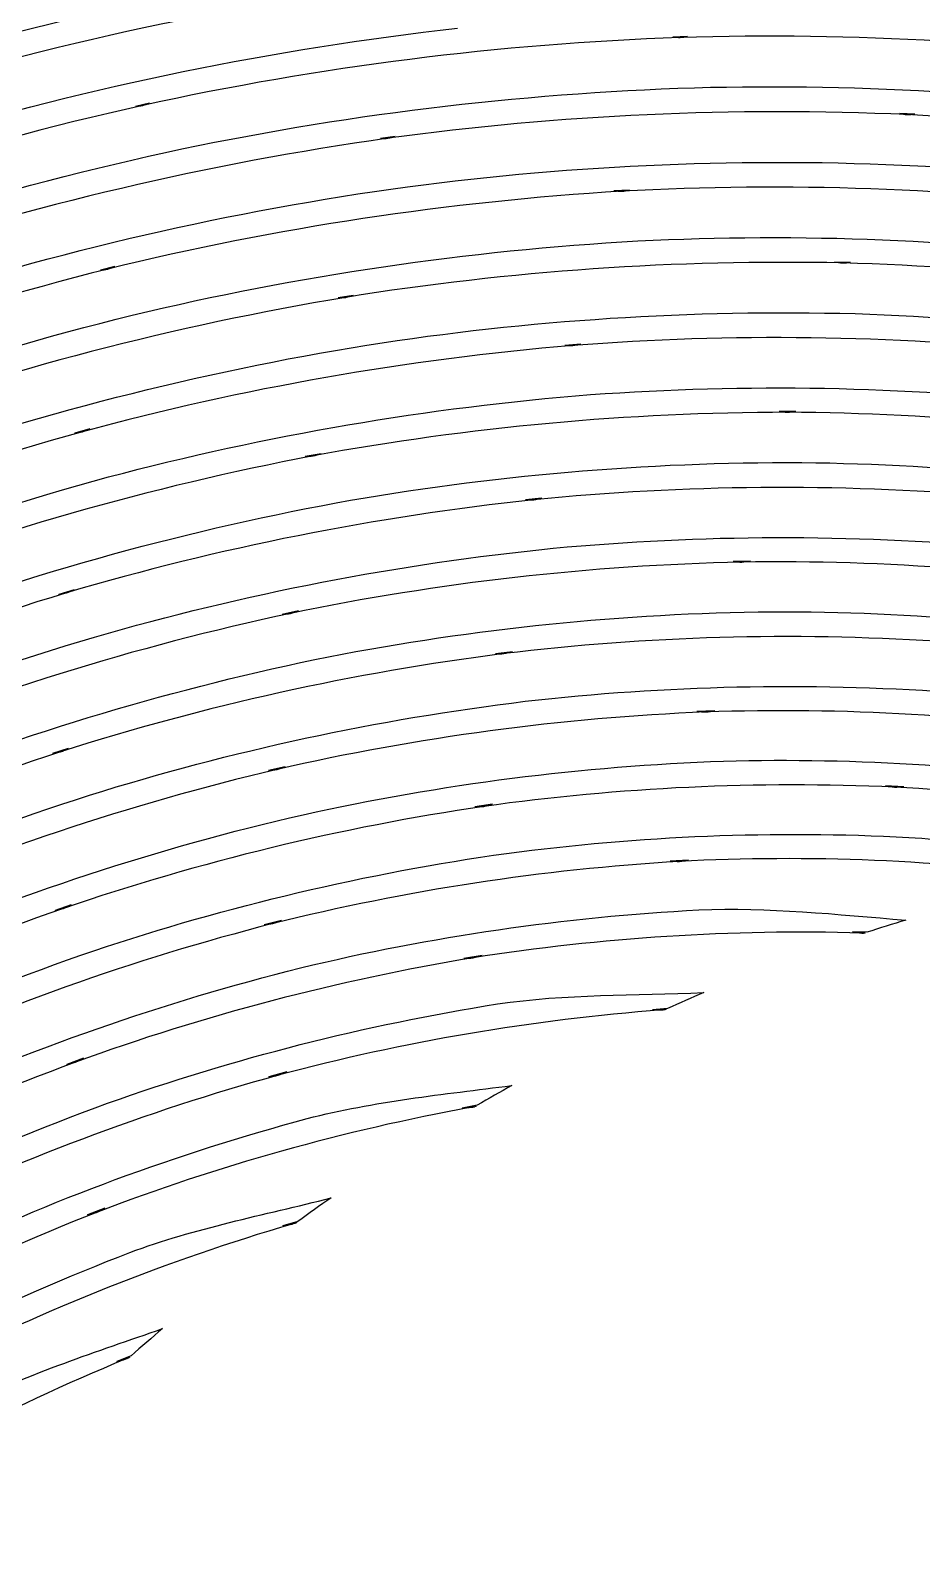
# Model space of a CAD drawing. Extents: x 1 to 1501, y -1248 to 252.
# Drawn here: x 495.8 to 651.3, y -264.5 to -1.5 of the extents above; entities that cross this region are included whole.
import ezdxf

# ---------------------------------------------------------------- set-up
doc = ezdxf.new("R2010")
doc.units = 0
doc.layers.add('Ebene_1', color=7, linetype='CONTINUOUS')

msp = doc.modelspace()

# ---------------------------------------------------------------- linework, layer by layer
at = {"layer": 'Ebene_1', "color": 7}
for p, q in [((610.48645, -2.56227), (607.89228, -2.64727)), ((609.19906, -2.72527), (609.19906, -2.72517)), ((611.70791, -11.47316), (611.70791, -11.47316)), ((516.6707, -14.17975), (514.22002, -14.72265)), ((515.46474, -14.56365), (515.46474, -14.56365)), ((650.11596, -16.10699), (647.43262, -15.97899)), ((648.77044, -16.16899), (648.77044, -16.16899)), ((559.49541, -19.98847), (556.92063, -20.34517)), ((558.22742, -20.28717), (558.22742, -20.28707)), ((650.64353, -25.072), (650.64333, -25.0721)), ((600.31925, -29.31807), (597.6398, -29.46937)), ((599.00086, -29.51937), (599.00086, -29.51977)), ((601.80056, -38.17468), (601.80052, -38.17468)), ((638.88631, -41.9088), (636.10604, -41.8428)), ((637.4826, -42.0057), (637.4826, -42.0058)), ((510.60218, -42.64953), (508.08559, -43.27383)), ((509.36522, -43.07993), (509.36522, -43.07993)), ((552.18216, -47.65947), (549.52986, -48.09377)), ((550.87154, -48.00077), (550.87154, -48.00067)), ((639.67736, -50.83911), (639.67736, -50.83911)), ((591.85046, -56.15539), (589.07797, -56.37639)), ((590.48555, -56.39539), (590.48555, -56.39579)), ((593.57601, -64.95378), (593.57602, -64.95378)), ((629.32792, -67.88916), (626.44295, -67.88516)), ((627.86993, -68.02476), (627.86993, -68.02486)), ((506.22431, -70.9331), (503.63793, -71.6389)), ((504.96796, -71.4062), (504.96796, -71.4062)), ((546.55958, -75.23339), (543.82585, -75.74909)), ((545.19854, -75.62109), (545.19854, -75.62119)), ((630.3904, -76.77685), (630.3904, -76.77675)), ((585.0646, -82.9887), (582.19126, -83.2834)), ((583.64537, -83.2714), (583.64537, -83.2718)), ((621.44078, -93.95476), (618.45113, -94.01276)), ((619.93237, -94.12526), (619.93237, -94.12536)), ((503.52161, -98.94524), (500.85377, -99.74404)), ((502.21095, -99.47254), (502.21095, -99.47264)), ((542.61601, -102.63297), (539.79308, -103.22627)), ((541.23169, -103.06337), (541.23169, -103.06337)), ((622.76704, -102.78797), (622.76694, -102.78805)), ((579.94222, -109.73679), (576.97194, -110.10899)), ((578.44935, -110.06599), (578.44935, -110.06639)), ((615.22103, -120.03199), (612.11506, -120.14829)), ((613.67772, -120.23729), (613.67772, -120.23749)), ((502.45913, -126.60852), (499.71375, -127.48872)), ((501.14848, -127.17072), (501.14848, -127.17072)), ((616.76434, -128.79502), (616.76434, -128.79546)), ((540.32045, -129.7726), (537.40446, -130.4473)), ((538.90124, -130.2456), (538.90124, -130.2457)), ((648.18491, -133.2582), (644.96645, -133.0992)), ((646.56405, -133.3357), (646.56405, -133.3362)), ((576.4795, -136.32196), (573.40453, -136.76406)), ((574.95556, -136.69006), (574.95556, -136.69036)), ((649.04962, -142.08314), (649.04962, -142.08418)), ((610.64931, -146.02776), (607.42698, -146.20616)), ((609.04394, -146.27216), (609.04394, -146.27206)), ((503.01364, -153.83738), (500.18681, -154.81458)), ((501.64095, -154.46168), (501.64095, -154.46168)), ((612.46017, -154.71787), (612.46017, -154.7176)), ((539.65349, -156.57116), (536.64444, -157.33116)), ((538.17999, -157.09846), (538.17999, -157.09846)), ((641.7325, -158.6185), (639.22753, -158.5335)), ((574.65311, -162.65128), (571.46958, -163.16698)), ((573.07492, -163.06618), (573.07492, -163.06618)), ((613.28612, -169.10411), (613.28608, -169.10369)), ((606.97717, -171.91499), (604.3869, -172.10109)), ((505.15798, -180.55437), (502.23809, -181.62848)), ((503.73876, -181.23687), (503.73876, -181.23687)), ((540.59576, -182.94691), (537.48202, -183.79221)), ((539.07186, -183.52081), (539.07186, -183.52081)), ((579.81039, -185.31245), (579.81039, -185.3123)), ((573.80779, -188.76339), (571.1516, -189.23649)), ((548.3085, -204.88287), (548.3084, -204.88281)), ((508.84174, -206.69369), (505.83266, -207.85699)), ((507.39924, -207.41879), (507.39924, -207.41879)), ((542.54235, -208.98924), (539.89004, -209.75314)), ((518.93912, -227.64848), (518.93912, -227.64851)), ((513.44063, -232.41026), (510.93955, -233.4262))]:
    msp.add_line(p, q, dxfattribs=at)
for points in [[(523.27786, 14.05343), (489.80218, 7.46681), (456.98741, -2.09773), (425.21998, -14.53263)], [(430.30533, -22.08243), (461.64006, -9.93716), (493.99683, -0.62922), (526.99441, 5.74362)], [(567.26764, 7.43816), (534.6537, 3.65383), (502.44962, -3.04475), (471.03223, -12.5783)], [(475.57155, -20.46543), (506.52699, -11.19372), (538.25207, -4.71549), (570.36831, -1.11594)], [(699.66699, -8.09196), (669.73268, -3.59052), (639.4537, -1.79264), (609.19766, -2.72527)], [(609.19906, -2.72517), (609.63216, -2.70917), (610.05326, -2.57677), (610.48645, -2.56227)], [(609.19766, -2.72527), (577.66095, -3.85652), (546.29036, -7.8168), (515.46334, -14.56375)], [(607.89228, -2.64727), (608.32928, -2.63227), (608.76198, -2.73827), (609.19906, -2.72527)], [(519.4626, -22.74549), (549.81093, -16.22878), (580.68247, -12.45576), (611.70791, -11.47316)], [(611.70791, -11.47316), (641.45752, -10.68626), (671.21156, -12.58774), (700.61843, -17.14616)], [(515.46334, -14.56375), (483.42455, -21.73548), (452.09196, -31.76096), (421.84537, -44.52638)], [(514.22002, -14.72265), (514.62932, -14.63165), (515.05532, -14.65365), (515.46474, -14.56365)], [(515.46474, -14.56365), (515.87724, -14.47165), (516.25794, -14.27115), (516.6707, -14.17975)], [(648.77024, -16.16909), (618.52361, -14.82086), (588.22382, -16.19609), (558.22722, -20.28717)], [(647.43262, -15.97899), (647.88352, -15.99999), (648.31962, -16.14649), (648.77044, -16.16899)], [(734.70661, -28.31004), (706.48274, -21.68699), (677.72519, -17.61712), (648.77024, -16.16909)], [(648.77044, -16.16899), (649.21994, -16.18899), (649.66654, -16.08599), (650.11596, -16.10699)], [(558.22722, -20.28717), (526.98282, -24.70899), (496.20024, -31.92539), (466.24948, -41.85857)], [(556.92063, -20.34517), (557.35343, -20.28517), (557.79453, -20.34517), (558.22742, -20.28717)], [(558.22742, -20.28707), (558.65822, -20.22607), (559.06442, -20.04837), (559.49541, -19.98847)], [(427.18241, -51.89771), (457.00857, -39.43729), (487.8921, -29.68339), (519.4626, -22.74549)], [(561.63608, -28.72475), (591.13786, -24.83196), (620.92329, -23.61373), (650.64353, -25.072)], [(650.64333, -25.0721), (679.09339, -26.63052), (707.33874, -30.76197), (735.04416, -37.41079)], [(471.07756, -49.57488), (500.57896, -39.92111), (530.88646, -32.94813), (561.63608, -28.72475)], [(685.74785, -32.61015), (656.98215, -28.97158), (627.95308, -27.93665), (599.00106, -29.51967)], [(599.00106, -29.51967), (568.77603, -31.33882), (538.77771, -35.87319), (509.36542, -43.07983)], [(597.6398, -29.46937), (598.094, -29.44337), (598.5466, -29.54437), (599.00086, -29.51937)], [(599.00086, -29.51977), (599.44556, -29.49277), (599.87446, -29.34367), (600.31925, -29.31807)], [(601.80052, -38.17468), (630.24907, -36.75155), (658.76429, -37.90888), (687.00789, -41.62579)], [(513.64616, -51.11442), (542.58355, -44.15814), (572.08356, -39.83074), (601.80056, -38.17468)], [(637.48264, -42.0058), (608.49009, -41.3926), (579.50269, -43.39817), (550.87158, -48.00067)], [(636.10604, -41.8428), (636.56904, -41.8538), (637.01974, -41.9931), (637.4826, -42.0057)], [(637.4826, -42.0058), (637.9525, -42.0158), (638.4164, -41.8975), (638.88631, -41.9088)], [(719.92139, -51.76199), (692.7904, -46.02464), (665.20363, -42.75679), (637.48264, -42.0058)], [(509.36542, -43.07983), (478.75768, -50.74399), (448.90114, -61.13911), (420.15632, -74.14758)], [(508.08559, -43.27383), (508.50529, -43.16993), (508.94529, -43.18283), (509.36522, -43.07993)], [(509.36522, -43.07993), (509.78962, -42.97363), (510.17752, -42.75473), (510.60218, -42.64953)], [(550.87158, -48.00067), (521.00948, -52.97001), (491.65686, -60.61694), (463.16699, -70.85557)], [(549.52986, -48.09377), (549.97316, -48.02077), (550.42796, -48.07177), (550.87154, -48.00077)], [(550.87154, -48.00067), (551.31773, -47.92667), (551.73573, -47.73247), (552.18216, -47.65947)], [(425.74385, -81.32522), (454.0774, -68.63598), (483.49747, -58.53), (513.64616, -51.11442)], [(554.57468, -56.31436), (582.71893, -51.92489), (611.20345, -50.09713), (639.67736, -50.83911)], [(639.67736, -50.83911), (666.88524, -51.71631), (693.95305, -55.0678), (720.55339, -60.84346)], [(673.48646, -57.48152), (645.90687, -54.61303), (618.12917, -54.24646), (590.48548, -56.39579)], [(468.25443, -78.40148), (496.30765, -68.45932), (525.19474, -61.06817), (554.57468, -56.31436)], [(590.48548, -56.39579), (561.58531, -58.81353), (532.96363, -63.83306), (504.96789, -71.4062)], [(589.07797, -56.37639), (589.54667, -56.33839), (590.01677, -56.43239), (590.48555, -56.39539)], [(590.48555, -56.39579), (590.94684, -56.35679), (591.38904, -56.19269), (591.85046, -56.15539)], [(593.57602, -64.95378), (620.72722, -62.98164), (647.99578, -63.48446), (675.057, -66.44666)], [(509.51643, -79.29333), (537.04845, -71.98745), (565.17992, -67.19105), (593.57601, -64.95378)], [(627.86992, -68.02486), (600.13944, -68.05686), (572.46938, -70.59178), (545.19853, -75.62119)], [(626.44295, -67.88516), (626.92195, -67.88516), (627.39105, -68.02226), (627.86993, -68.02476)], [(706.71796, -75.64445), (680.71892, -70.72013), (654.32987, -68.16611), (627.86992, -68.02486)], [(627.86993, -68.02486), (628.35903, -68.02486), (628.83883, -67.88816), (629.32792, -67.88916)], [(504.96796, -71.4062), (505.40016, -71.2868), (505.79175, -71.0514), (506.22431, -70.9331)], [(504.96789, -71.4062), (475.78502, -79.47032), (447.38597, -90.14201), (420.12115, -103.30376)], [(503.63793, -71.6389), (504.07303, -71.5199), (504.53263, -71.524), (504.96796, -71.4062)], [(545.19853, -75.62119), (516.71693, -81.04847), (488.78812, -89.03494), (461.74386, -99.48815)], [(543.82585, -75.74909), (544.27855, -75.66409), (544.74565, -75.70509), (545.19854, -75.62109)], [(545.19854, -75.62119), (545.66293, -75.53319), (546.09493, -75.32059), (546.55958, -75.23339)], [(549.21192, -83.79927), (576.00356, -79.00292), (603.17122, -76.65958), (630.3904, -76.77685)], [(630.3904, -76.77675), (656.33702, -77.06245), (682.19831, -79.71736), (707.66411, -84.69878)], [(425.96482, -110.27968), (452.8271, -97.45456), (480.78983, -87.09233), (509.51643, -79.29333)], [(662.84629, -82.6127), (636.4785, -80.43273), (609.97271, -80.64907), (583.64538, -83.2719)], [(467.09501, -106.85581), (493.71686, -96.70831), (521.20046, -88.99299), (549.21192, -83.79927)], [(583.64538, -83.2719), (556.06548, -86.20198), (528.80997, -91.62015), (502.21096, -99.47274)], [(582.19126, -83.2834), (582.67446, -83.2334), (583.16206, -83.3204), (583.64537, -83.2714)], [(583.64537, -83.2718), (584.12607, -83.2208), (584.58367, -83.0383), (585.0646, -82.9887)], [(587.04995, -91.71377), (612.88758, -89.28633), (638.88894, -89.22572), (664.73856, -91.51987)], [(507.04249, -107.19336), (533.18725, -99.62112), (559.96479, -94.44255), (587.04995, -91.71377)], [(619.93237, -94.12566), (593.48195, -94.71356), (567.14026, -97.70317), (541.23169, -103.06367)], [(618.45113, -94.01276), (618.94732, -94.00376), (619.43612, -94.13266), (619.93237, -94.12526)], [(695.15481, -99.88009), (670.30579, -95.67678), (645.13371, -93.7467), (619.93237, -94.12566)], [(619.93237, -94.12536), (620.43927, -94.11436), (620.93378, -93.96426), (621.44078, -93.95476)], [(502.21096, -99.47274), (474.45125, -107.84806), (447.5054, -118.70836), (421.69942, -131.93261)], [(500.85377, -99.74404), (501.29677, -99.61174), (501.76757, -99.60344), (502.21095, -99.47254)], [(502.21095, -99.47264), (502.66275, -99.33634), (503.06945, -99.08024), (503.52161, -98.94524)], [(622.76694, -102.78805), (647.46162, -102.57175), (672.12008, -104.61709), (696.44219, -108.89923)], [(541.23169, -103.06367), (514.11115, -108.85984), (487.57415, -117.09505), (461.94162, -127.68289)], [(539.79308, -103.22627), (540.26638, -103.12627), (540.75808, -103.16127), (541.23169, -103.06337)], [(541.23169, -103.06337), (541.70529, -102.96217), (542.14209, -102.73267), (542.61601, -102.63297)], [(545.48557, -111.10552), (570.94137, -105.98753), (596.80561, -103.20637), (622.76704, -102.78797)], [(427.78344, -138.69931), (453.19847, -125.82491), (479.72714, -115.28658), (507.04249, -107.19336)], [(653.8735, -107.92584), (628.71756, -106.34372), (603.47567, -107.05404), (578.44945, -110.06631)], [(578.44945, -110.06631), (552.21591, -113.41521), (526.34449, -119.1359), (501.14858, -127.17064)], [(576.97194, -110.10899), (577.46204, -110.04799), (577.95914, -110.12499), (578.44935, -110.06599)], [(578.44935, -110.06639), (578.95595, -110.00139), (579.43534, -109.79969), (579.94222, -109.73679)], [(467.56817, -134.84842), (492.76762, -124.59121), (518.84825, -116.64894), (545.48557, -111.10552)], [(582.17972, -118.37981), (606.70743, -115.58428), (631.43797, -115.04503), (656.06437, -116.75894)], [(506.20504, -134.73188), (530.98143, -126.98278), (556.40921, -121.50881), (582.17972, -118.37981)], [(613.67782, -120.2372), (588.49974, -121.28863), (563.47048, -124.63648), (538.90134, -130.24541)], [(612.11506, -120.14829), (612.63766, -120.12829), (613.15512, -120.25519), (613.67772, -120.23729)], [(613.67772, -120.23749), (614.19732, -120.21549), (614.70133, -120.05169), (615.22103, -120.03199)], [(685.22038, -124.38629), (661.54675, -120.81838), (637.60552, -119.42426), (613.67782, -120.2372)], [(501.14858, -127.17064), (474.77892, -135.7671), (449.2464, -146.73475), (424.85979, -159.94458)], [(499.71375, -127.48872), (500.18094, -127.33802), (500.68084, -127.31992), (501.14848, -127.17072)], [(501.14848, -127.17072), (501.60138, -127.02312), (502.00568, -126.75472), (502.45913, -126.60852)], [(543.42646, -138.14017), (567.53862, -132.79093), (592.0822, -129.66495), (616.76434, -128.79502)], [(616.76434, -128.79546), (640.19936, -128.15926), (663.63845, -129.69006), (686.79461, -133.35172)], [(538.90134, -130.24541), (513.13922, -136.32024), (487.9902, -144.72522), (463.75258, -155.361)], [(537.40446, -130.4473), (537.89596, -130.3332), (538.40938, -130.3583), (538.90124, -130.2456)], [(538.90124, -130.2457), (539.38764, -130.131), (539.83363, -129.8857), (540.32045, -129.7726)], [(646.56405, -133.33576), (622.64038, -132.26053), (598.67356, -133.37676), (574.95556, -136.68992)], [(644.96645, -133.0992), (645.50545, -133.1252), (646.02528, -133.3069), (646.56405, -133.3357)], [(646.56405, -133.3362), (647.10554, -133.3602), (647.64341, -133.2321), (648.18491, -133.2582)], [(713.77916, -143.21214), (691.72566, -137.85729), (669.22831, -134.5494), (646.56405, -133.33576)], [(431.18424, -166.49761), (455.17808, -153.65829), (480.28617, -143.03095), (506.20504, -134.73188)], [(574.95556, -136.68992), (550.02627, -140.37027), (525.48866, -146.31242), (501.64095, -154.46124)], [(573.40453, -136.76406), (573.91802, -136.69006), (574.44182, -136.76106), (574.95556, -136.69006)], [(574.95556, -136.69036), (575.47366, -136.61436), (575.96107, -136.39656), (576.4795, -136.32196)], [(469.59222, -162.33288), (493.41921, -152.03748), (518.1312, -143.94703), (543.42646, -138.14017)], [(578.93016, -144.87507), (602.16955, -141.79237), (625.63764, -140.86152), (649.04962, -142.08314)], [(649.04962, -142.08418), (661.16308, -142.82388), (673.00129, -145.56748), (684.94499, -147.64862)], [(506.97659, -161.83204), (530.39364, -153.99416), (554.47444, -148.32085), (578.93016, -144.87507)], [(609.04394, -146.27097), (585.1385, -147.70129), (561.42229, -151.3236), (538.17999, -157.09737)], [(607.42698, -146.20616), (607.96687, -146.17616), (608.504, -146.30016), (609.04394, -146.27216)], [(676.92988, -149.07451), (654.43403, -146.05188), (631.71311, -145.10866), (609.04394, -146.27097)], [(609.04394, -146.27206), (609.58544, -146.24006), (610.10761, -146.05786), (610.64931, -146.02776)], [(501.64095, -154.46124), (476.66884, -163.19253), (452.54278, -174.16684), (429.5594, -187.27005)], [(500.18681, -154.81458), (500.65931, -154.65118), (501.16791, -154.62338), (501.64095, -154.46168)], [(501.64095, -154.46168), (502.11645, -154.29538), (502.53755, -154.00198), (503.01364, -153.83738)], [(542.98052, -164.82304), (565.78239, -159.32414), (589.03617, -155.94816), (612.46017, -154.71787)], [(612.46017, -154.7176), (624.51807, -154.1921), (636.52098, -155.5346), (648.54165, -156.48966)], [(538.17999, -157.09737), (513.77166, -163.36337), (489.98972, -171.83432), (467.12603, -182.43011)], [(536.64444, -157.33116), (537.14754, -157.20406), (537.67645, -157.22356), (538.17999, -157.09846)], [(538.17999, -157.09846), (538.68639, -156.96846), (539.14659, -156.69916), (539.65349, -156.57116)], [(648.54165, -156.48966), (646.26076, -157.17526), (643.99388, -157.88872), (641.7325, -158.6185)], [(640.88719, -158.7545), (618.19794, -158.1015), (595.49751, -159.5405), (573.07492, -163.06645)], [(639.22753, -158.5335), (639.78663, -158.5525), (640.32821, -158.7332), (640.88719, -158.7545)], [(640.88719, -158.7545), (641.06879, -158.7595), (641.24929, -158.7365), (641.43008, -158.7195)], [(641.20519, -158.7975), (641.09849, -158.7895), (640.99429, -158.7585), (640.88719, -158.7545)], [(641.43008, -158.7195), (641.35408, -158.7435), (641.28069, -158.7725), (641.20519, -158.7975)], [(436.10487, -193.59781), (458.71331, -180.87708), (482.43688, -170.24975), (506.97659, -161.83204)], [(573.07492, -163.06618), (573.61271, -162.97718), (574.11495, -162.73828), (574.65311, -162.65128)], [(473.22169, -189.19407), (495.68267, -178.95594), (519.03236, -170.80437), (542.98052, -164.82304)], [(573.07492, -163.06645), (549.45477, -166.9867), (526.24543, -173.06748), (503.73876, -181.23714)], [(571.46958, -163.16698), (572.00008, -163.08098), (572.54414, -163.14998), (573.07492, -163.06618)], [(577.33262, -171.10886), (589.22959, -169.33081), (601.28162, -169.66055), (613.28612, -169.10411)], [(613.28608, -169.10369), (611.15977, -169.99739), (609.0823, -170.98144), (606.97717, -171.91499)], [(509.33812, -188.41094), (531.42535, -180.56573), (554.18437, -174.78161), (577.33262, -171.10886)], [(606.04653, -172.14379), (583.41651, -173.86717), (561.00028, -177.6711), (539.07186, -183.52083)], [(604.3869, -172.10109), (604.9402, -172.06109), (605.49315, -172.18109), (606.04653, -172.14409)], [(606.04653, -172.14409), (606.27583, -172.12609), (606.50023, -172.07509), (606.72513, -172.02779)], [(606.44983, -172.15579), (606.31543, -172.14979), (606.18103, -172.13479), (606.04653, -172.14379)], [(606.72513, -172.02779), (606.63213, -172.06879), (606.54233, -172.11479), (606.44983, -172.15579)], [(503.73876, -181.23714), (480.11341, -190.02089), (457.33912, -200.94066), (435.70546, -213.87149)], [(502.23809, -181.62848), (502.72439, -181.44978), (503.25176, -181.41358), (503.73876, -181.23687)], [(503.73876, -181.23687), (504.23176, -181.05357), (504.66416, -180.73587), (505.15798, -180.55437)], [(539.07186, -183.52083), (515.99074, -189.89011), (493.54317, -198.36177), (472.01186, -208.83804)], [(537.48202, -183.79221), (538.00202, -183.65101), (538.55124, -183.65961), (539.07186, -183.52081)], [(539.07186, -183.52081), (539.59616, -183.37611), (540.07075, -183.08941), (540.59576, -182.94691)], [(544.15545, -191.07464), (555.83641, -188.05367), (567.85497, -186.87306), (579.81039, -185.31245)], [(579.81039, -185.3123), (577.7859, -186.4255), (575.80806, -187.61219), (573.80779, -188.76339)], [(442.47976, -219.95568), (463.75745, -207.41983), (486.1355, -196.86338), (509.33812, -188.41094)], [(572.819, -189.10479), (550.49395, -193.18238), (528.59708, -199.31002), (507.39924, -207.41894)], [(571.1516, -189.23649), (571.7019, -189.13849), (572.26832, -189.19949), (572.819, -189.10469)], [(572.819, -189.10469), (573.0808, -189.05669), (573.334, -188.97489), (573.58679, -188.89139)], [(573.2766, -189.06979), (573.1247, -189.08779), (572.9701, -189.07879), (572.819, -189.10479)], [(573.58679, -188.89139), (573.4835, -188.95139), (573.3799, -189.01009), (573.2766, -189.06979)], [(478.34791, -215.38365), (499.4915, -205.27572), (521.51919, -197.1444), (544.15545, -191.07464)], [(513.22744, -214.40251), (524.60213, -210.14983), (536.55805, -207.89923), (548.3085, -204.88287)], [(548.3084, -204.88281), (546.36937, -206.229), (544.45309, -207.60578), (542.54235, -208.98924)], [(507.39924, -207.41894), (485.10043, -216.16793), (463.65817, -226.93856), (443.3328, -239.61512)], [(505.83266, -207.85699), (506.33946, -207.66059), (506.89167, -207.61299), (507.39924, -207.41879)], [(507.39924, -207.41879), (507.90134, -207.22179), (508.33874, -206.88859), (508.84174, -206.69369)], [(541.52651, -209.45054), (519.74506, -215.84054), (498.60408, -224.22357), (478.36741, -234.50793)], [(539.89004, -209.75314), (540.42424, -209.59914), (540.99148, -209.60214), (541.52641, -209.45074)], [(541.52641, -209.45074), (541.80981, -209.36774), (542.07931, -209.24664), (542.34851, -209.12504)], [(542.01891, -209.36154), (541.85491, -209.39154), (541.68731, -209.40554), (541.52651, -209.45054)], [(542.34851, -209.12504), (542.23911, -209.20404), (542.12831, -209.28204), (542.01891, -209.36154)], [(450.30877, -245.47028), (470.28381, -233.20305), (491.34428, -222.80762), (513.22744, -214.40251)], [(484.91665, -240.83251), (495.82524, -235.39462), (507.45434, -231.70441), (518.93912, -227.64848)], [(518.93912, -227.64851), (517.10136, -229.23056), (515.2454, -230.79164), (513.44063, -232.41026)], [(512.53712, -232.9531), (491.54769, -241.58459), (471.40318, -252.12477), (452.35994, -264.46294)], [(510.93955, -233.4262), (511.45544, -233.2169), (512.02029, -233.16), (512.53712, -232.9531)], [(512.53712, -232.9531), (512.78202, -232.8524), (513.01032, -232.7183), (513.23902, -232.5847)], [(512.95982, -232.829), (512.82062, -232.876), (512.67382, -232.898), (512.53712, -232.9531)], [(513.23902, -232.5847), (513.14702, -232.6677), (513.05172, -232.7463), (512.95982, -232.829)]]:
    msp.add_open_spline(points, degree=3, dxfattribs=at)

doc.saveas('drawing.dxf')
